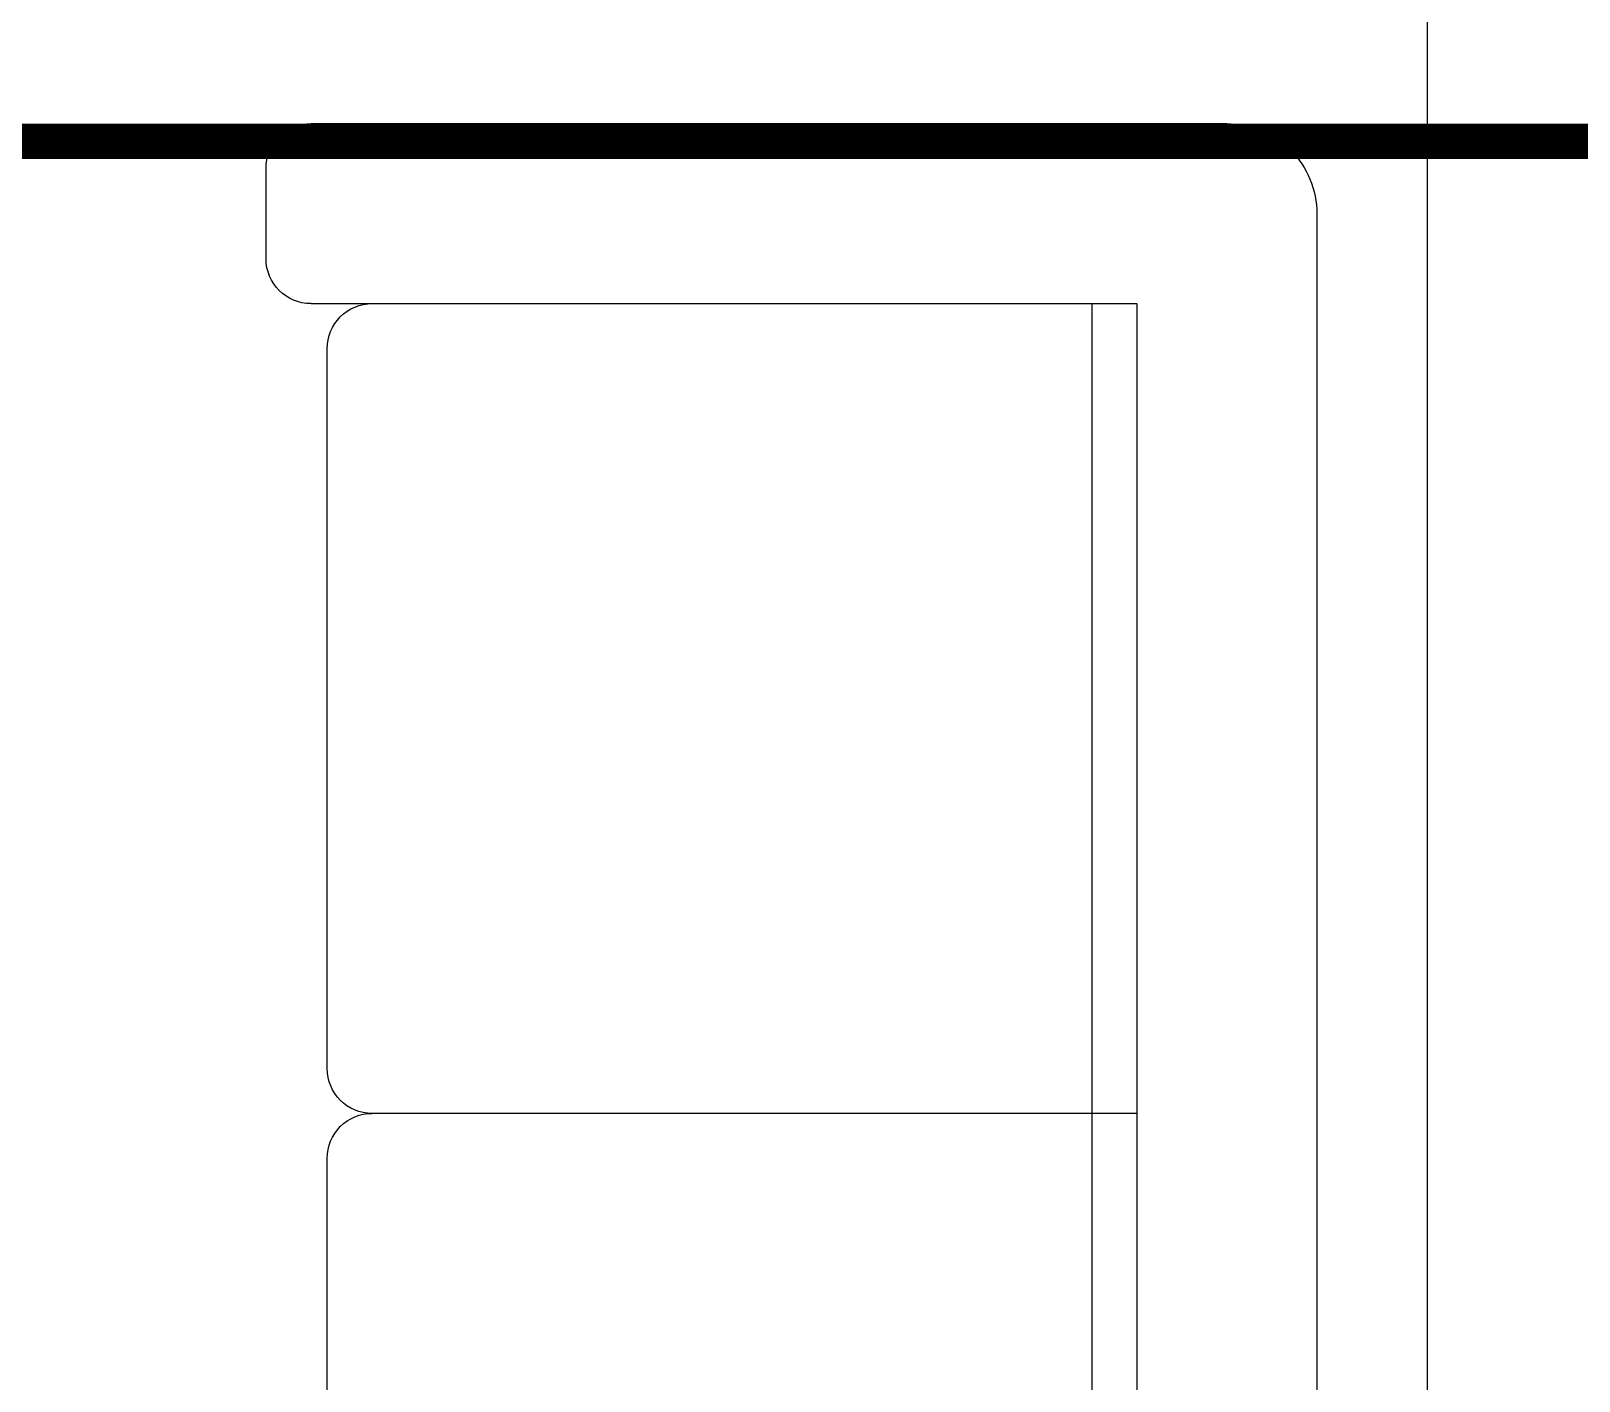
# Model space of a CAD drawing. Header units: inches. Extents: x 478327 to 492265, y -26791 to -22136.
# Drawn here: x 482388.31 to 482432.23, y -24278.27 to -24239.97 of the extents above; entities that cross this region are included whole.
import ezdxf

# ---------------------------------------------------------------- set-up
doc = ezdxf.new("R2010")
doc.units = ezdxf.units.IN
doc.header["$MEASUREMENT"] = 0
for name, color, linetype in [('C-RD-TEXT-TITLE', 4, 'Continuous'), ('furniture', 201, 'Continuous'), ('I-WALL-IN', 3, 'Continuous')]:
    doc.layers.add(name, color=color, linetype=linetype)

# ---------------------------------------------------------------- blocks, each defined once
blk = doc.blocks.new('A$C356546E5')
at = {"layer": 'furniture'}
for p, q in [((1.129, 49.694), (24.121, 49.694)), ((0, 46.306), (0, 48.565)), ((26.38, 2.259), (26.38, 47.435)), ((21.863, 45.176), (1.129, 45.176)), ((20.733, 4.518), (20.733, 45.176)), ((21.863, 4.518), (21.863, 45.176)), ((1.533, 44.047), (1.533, 25.976)), ((21.863, 24.847), (2.663, 24.847)), ((1.533, 23.718), (1.533, 5.647)), ((1.129, 4.518), (21.863, 4.518)), ((0, 3.388), (0, 1.129)), ((1.129, 0), (24.121, 0))]:
    blk.add_line(p, q, dxfattribs=at)
for centre, major_axis, start_param, end_param in [((1.129, 48.565), (-0.799, 0.799), -0.785398, 0.785398), ((24.121, 47.435), (1.597, 1.597), 5.497787, 7.068583), ((1.129, 46.306), (0.799, 0.799), 2.356194, 3.926991), ((2.663, 44.047), (0.799, 0.799), 0.785398, 2.356194), ((2.663, 25.976), (0.799, 0.799), 2.356194, 3.926991), ((2.663, 23.718), (0.799, 0.799), 0.785398, 2.356194), ((2.663, 5.647), (0.799, 0.799), 2.356194, 3.926991), ((1.129, 3.388), (-0.799, 0.799), -0.785398, 0.785398), ((24.121, 2.259), (-1.597, 1.597), 2.356194, 3.926991), ((1.129, 1.129), (0.799, 0.799), 2.356194, 3.926991)]:
    blk.add_ellipse(centre, major_axis=major_axis, ratio=1, start_param=start_param, end_param=end_param, dxfattribs=at)

msp = doc.modelspace()

# ---------------------------------------------------------------- linework, layer by layer
at = {"layer": 'C-RD-TEXT-TITLE', "ltscale": 0.5, "const_width": 1, "elevation": 6.93}
msp.add_lwpolyline([(482957.495, -24123.63), (482957.495, -24243.096), (478919.364, -24243.096), (478919.364, -24115.666)], dxfattribs=at)
at = {"layer": 'I-WALL-IN'}
msp.add_line((482427.926, -24207.639, 6.93), (482427.926, -24347.139, 6.93), dxfattribs=at)

# ---------------------------------------------------------------- block references
at = {"layer": 'furniture', "xscale": -1.130122916409932, "yscale": 1.130122916409932, "zscale": 1.130122916409932, "rotation": 180}
msp.add_blockref('A$C356546E5', (482394.982, -24242.597), dxfattribs=at)

doc.saveas('drawing.dxf')
